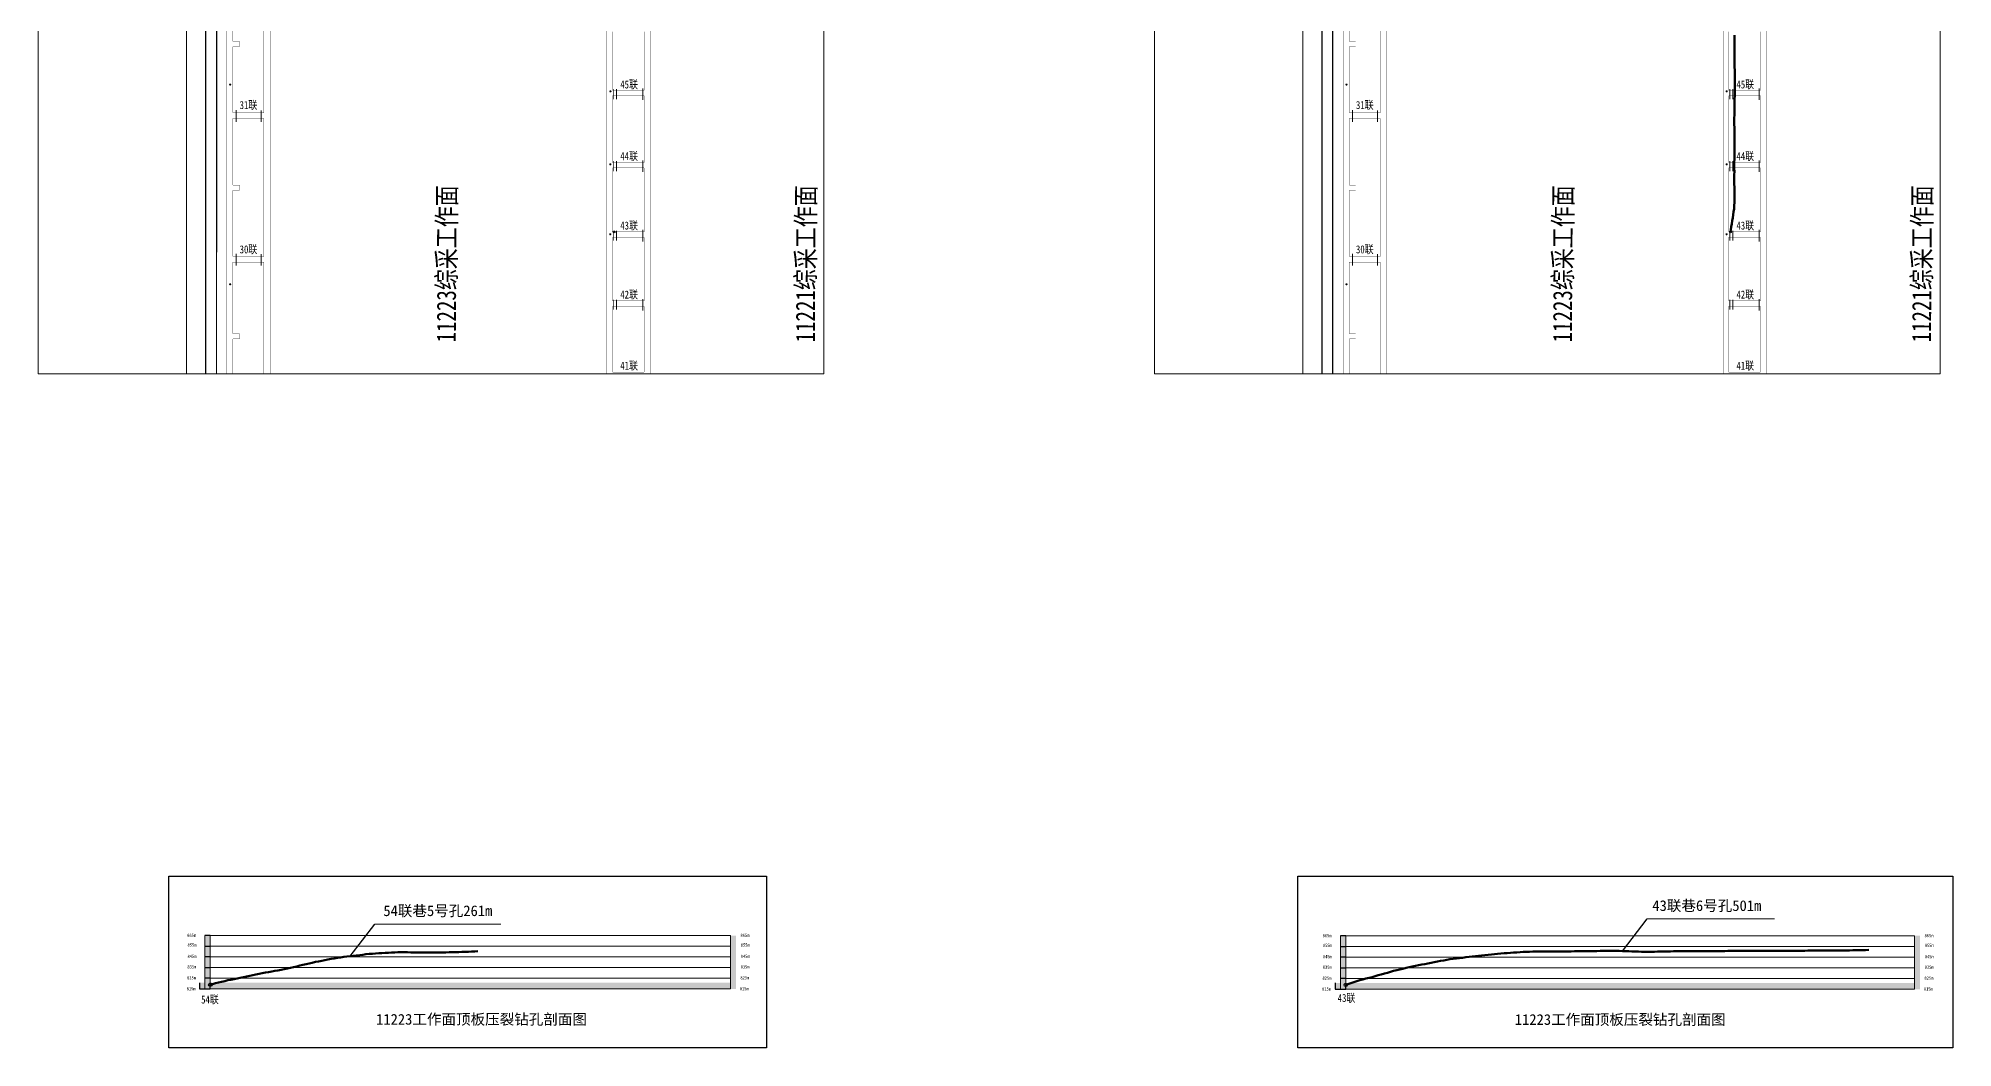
# Model space of a CAD drawing. Header units: millimetres. Extents: x 380 to 6899, y 282 to 2500.
# Drawn here: x 5105 to 6899, y 282 to 1228 of the extents above; entities that cross this region are included whole.
import ezdxf

# ---------------------------------------------------------------- set-up
doc = ezdxf.new("R2010")
doc.units = ezdxf.units.MM
doc.linetypes.add('0a10块段线', pattern=[5, 4, -1])
doc.linetypes.add('ACAD_ISO08W100', pattern=[36, 24, -3, 6, -3])
doc.layers.add('临时导线点', color=1, linetype='Continuous', lineweight=13, true_color=0xff0000)
for name, color, linetype, lineweight in [('坐标网', 7, 'Continuous', 0), ('已掘煤巷', 7, 'Continuous', 0), ('巷道', 7, 'Continuous', 0), ('巷道名称', 7, 'Continuous', 0), ('巷道布置', 7, 'Continuous', 0), ('指北针', 7, 'Continuous', 0), ('采区导线点', 7, 'Continuous', 0)]:
    doc.layers.add(name, color=color, linetype=linetype, lineweight=lineweight)
doc.layers.add('底图', color=7, linetype='Continuous')
doc.styles.add('hyh', font='simhei.ttf', dxfattribs={"width": 0.85})
doc.styles.get("Standard").update_dxf_attribs({"font": ''})
doc.styles.add('仿宋', font='simhei.ttf', dxfattribs={"width": 0.8})
doc.styles.add('宋体', font='SimSun.ttf')
doc.styles.get('Standard').set_extended_font_data('SimSun')
doc.linetypes.add('10421', pattern='A,2,[150,ltypeshp.shx,S=1,R=0,X=0,Y=1],1e-11', length=2)
doc.linetypes.add('FENCELINE1', pattern='A,0.25,-0.1,[133,ltypeshp.shx,S=0.1,R=0,X=-0.1,Y=0],-0.1,1', length=1.45)

# ---------------------------------------------------------------- blocks, each defined once
blk = doc.blocks.new('A$C5287532C')
at = {"color": 1, "ltscale": 5, "const_width": 0.871}
for points in [[(0, 3.1), (9.5, 3.1)], [(0, 0.4), (9.5, 0.4)]]:
    blk.add_lwpolyline(points, dxfattribs=at)

msp = doc.modelspace()

# ---------------------------------------------------------------- hatches: boundary and pattern name
at = {"layer": '指北针', "lineweight": 30, "true_color": 0xc7c8ca}
h = msp.add_hatch(color=9, dxfattribs=at)
h.dxf.hatch_style = 1
h.paths.add_polyline_path([(5265.9, 386.9), (5260.9, 386.9), (5260.9, 376.9), (5265.9, 376.9)])
h.paths.add_polyline_path([(5265.9, 366.9), (5260.9, 366.9), (5260.9, 356.9), (5265.9, 356.9)])
h.paths.add_polyline_path([(5265.9, 344.4), (5265.9, 346.9), (5260.9, 346.9), (5260.9, 336.9), (5265.9, 336.9), (5265.9, 341.2, -0.414214), (5264.3, 342.8, -0.414214)])
h.paths.add_polyline_path([(5265.9, 344.4, 0.414214), (5264.3, 342.8, 0.414214), (5265.9, 341.2)], flags=17)
at = {"layer": '指北针', "lineweight": 30}
h = msp.add_hatch(color=4, dxfattribs=at)
h.dxf.hatch_style = 1
h.paths.add_polyline_path([(5260.9, 346.9), (5260.9, 356.9), (5265.9, 356.9), (5265.9, 346.9)])
h.paths.add_polyline_path([(5260.9, 366.9), (5260.9, 376.9), (5265.9, 376.9), (5265.9, 366.9)])
at = {"layer": '指北针', "lineweight": 20, "true_color": 0xc7c8ca}
h = msp.add_hatch(color=9, dxfattribs=at)
h.dxf.hatch_style = 1
h.paths.add_polyline_path([(5758.6, 386.9), (5753.6, 386.9), (5753.6, 376.9), (5758.6, 376.9)])
h.paths.add_polyline_path([(5758.6, 366.9), (5753.6, 366.9), (5753.6, 356.9), (5758.6, 356.9)])
h.paths.add_polyline_path([(5758.6, 344.4), (5758.6, 346.9), (5753.6, 346.9), (5753.6, 336.9), (5758.6, 336.9), (5758.6, 341.2, -0.414214), (5757, 342.8, -0.414214)])
h.paths.add_polyline_path([(5758.6, 344.4, 0.414214), (5757, 342.8, 0.414214), (5758.6, 341.2)], flags=17)
at = {"layer": '指北针', "lineweight": 20}
h = msp.add_hatch(color=4, dxfattribs=at)
h.dxf.hatch_style = 1
h.paths.add_polyline_path([(5758.6, 356.9), (5753.6, 356.9), (5753.6, 346.9), (5758.6, 346.9)])
h.paths.add_polyline_path([(5758.6, 376.9), (5753.6, 376.9), (5753.6, 366.9), (5758.6, 366.9)])
at = {"layer": '指北针', "lineweight": 30, "true_color": 0xc7c8ca}
h = msp.add_hatch(color=9, dxfattribs=at)
h.dxf.hatch_style = 1
h.paths.add_polyline_path([(6330.3, 386.7), (6325.3, 386.7), (6325.3, 376.7), (6330.3, 376.7)])
h.paths.add_polyline_path([(6330.3, 366.7), (6325.3, 366.7), (6325.3, 356.7), (6330.3, 356.7)])
h.paths.add_polyline_path([(6330.3, 344.2), (6330.3, 346.7), (6325.3, 346.7), (6325.3, 336.7), (6330.3, 336.7), (6330.3, 341, -0.414214), (6328.7, 342.6, -0.414214)])
h.paths.add_polyline_path([(6330.3, 344.2, 0.414214), (6328.7, 342.6, 0.414214), (6330.3, 341)], flags=17)
at = {"layer": '指北针', "lineweight": 20, "true_color": 0xc7c8ca}
h = msp.add_hatch(color=9, dxfattribs=at)
h.dxf.hatch_style = 1
h.paths.add_polyline_path([(6868.6, 386.7), (6863.6, 386.7), (6863.6, 376.7), (6868.6, 376.7)])
h.paths.add_polyline_path([(6868.6, 366.7), (6863.6, 366.7), (6863.6, 356.7), (6868.6, 356.7)])
h.paths.add_polyline_path([(6868.6, 344.2), (6868.6, 346.7), (6863.6, 346.7), (6863.6, 336.7), (6868.6, 336.7), (6868.6, 341, -0.414214), (6867, 342.6, -0.414214)])
h.paths.add_polyline_path([(6868.6, 344.2, 0.414214), (6867, 342.6, 0.414214), (6868.6, 341)], flags=17)
at = {"layer": '指北针', "lineweight": 30}
h = msp.add_hatch(color=4, dxfattribs=at)
h.dxf.hatch_style = 1
h.paths.add_polyline_path([(6325.3, 346.7), (6325.3, 356.7), (6330.3, 356.7), (6330.3, 346.7)])
h.paths.add_polyline_path([(6325.3, 366.7), (6325.3, 376.7), (6330.3, 376.7), (6330.3, 366.7)])
at = {"layer": '指北针', "lineweight": 20}
h = msp.add_hatch(color=4, dxfattribs=at)
h.dxf.hatch_style = 1
h.paths.add_polyline_path([(6868.6, 356.7), (6863.6, 356.7), (6863.6, 346.7), (6868.6, 346.7)])
h.paths.add_polyline_path([(6868.6, 376.7), (6863.6, 376.7), (6863.6, 366.7), (6868.6, 366.7)])
at = {"layer": '指北针', "lineweight": 30}
h = msp.add_hatch(color=7, dxfattribs=at)
h.dxf.hatch_style = 1
h.paths.add_polyline_path([(5255.9, 342.8), (5255.9, 336.9), (5753.6, 336.9), (5753.6, 342.8)])
h = msp.add_hatch(color=7, dxfattribs=at)
h.dxf.hatch_style = 1
h.paths.add_polyline_path([(6320.3, 336.7), (6863.6, 336.7), (6863.6, 342.6), (6320.3, 342.6)])

# ---------------------------------------------------------------- linework, layer by layer
for p, q in [((5397, 367.6, 5030.9), (5420.2, 397.7, 5030.9)), ((6589.6, 372.4, 1677), (6612.9, 402.5, 1677))]:
    msp.add_line(p, q)
at = {"color": 1, "lineweight": 50}
for points, elevation in [([(6690.9, 1046.2), (6691.2, 1048), (6691.7, 1050.8), (6692.2, 1053.7), (6692.7, 1056.5), (6693.1, 1059.3), (6693.5, 1062.2), (6693.9, 1065.1), (6694.3, 1067.9), (6694.5, 1070.8), (6694.7, 1073.7), (6694.7, 1076.6), (6694.8, 1079.5), (6694.7, 1082.4), (6694.7, 1085.3), (6694.6, 1088.2), (6694.5, 1091), (6694.5, 1093.9), (6694.5, 1096.9), (6694.5, 1099.8), (6694.6, 1102.7), (6694.5, 1105.6), (6694.5, 1108.5), (6694.5, 1111.5), (6694.6, 1114.4), (6694.6, 1117.4), (6694.6, 1120.3), (6694.7, 1123.3), (6694.7, 1126.2), (6694.6, 1129.1), (6694.6, 1132.1), (6694.6, 1135), (6694.6, 1138), (6694.6, 1140.9), (6694.6, 1143.9), (6694.5, 1146.9), (6694.5, 1149.9), (6694.5, 1152.8), (6694.6, 1155.8), (6694.6, 1158.8), (6694.7, 1161.8), (6694.7, 1164.7), (6694.8, 1167.7), (6694.8, 1170.7), (6694.9, 1173.7), (6694.9, 1176.7), (6694.9, 1179.7), (6694.9, 1182.6), (6695, 1185.6), (6694.9, 1188.6), (6694.9, 1191.6), (6694.9, 1194.6), (6694.9, 1197.6), (6694.8, 1200.6), (6694.8, 1203.6), (6694.8, 1206.5), (6694.8, 1209.5), (6694.8, 1212.5), (6694.8, 1215.5), (6694.8, 1218.5), (6694.8, 1221.5), (6694.8, 1224.5), (6694.7, 1227.5), (6694.6, 1230.5)], 6707.8), ([(6330.3, 340.7), (6332.2, 341.4), (6335, 342.3), (6337.8, 343.2), (6340.6, 344.1), (6343.5, 345), (6346.3, 345.8), (6349.2, 346.6), (6352.1, 347.4), (6355, 348.1), (6357.9, 348.9), (6360.7, 349.7), (6363.6, 350.5), (6366.5, 351.3), (6369.4, 352.1), (6372.3, 352.9), (6375.2, 353.8), (6378.1, 354.5), (6381, 355.3), (6383.9, 355.9), (6386.8, 356.6), (6389.8, 357.3), (6392.7, 357.9), (6395.6, 358.6), (6398.6, 359.2), (6401.5, 359.7), (6404.4, 360.3), (6407.4, 360.9), (6410.3, 361.5), (6413.3, 362), (6416.2, 362.6), (6419.2, 363.2), (6422.1, 363.7), (6425.1, 364.2), (6428, 364.7), (6431, 365.1), (6434, 365.5), (6437, 365.9), (6439.9, 366.2), (6442.9, 366.6), (6445.9, 367), (6448.9, 367.3), (6451.9, 367.6), (6454.8, 368), (6457.8, 368.4), (6460.8, 368.6), (6463.8, 368.9), (6466.8, 369.2), (6469.7, 369.5), (6472.7, 369.8), (6475.7, 370.1), (6478.7, 370.4), (6481.7, 370.6), (6484.7, 370.8), (6487.7, 371), (6490.7, 371.2), (6493.7, 371.4), (6496.7, 371.6), (6499.7, 371.7), (6502.7, 371.8), (6505.7, 371.9), (6508.7, 371.9), (6511.7, 371.9), (6514.7, 371.9), (6517.7, 371.9), (6520.7, 371.9), (6523.7, 372), (6526.7, 372), (6529.7, 372), (6532.7, 372), (6535.7, 372), (6538.7, 372), (6541.7, 372.1), (6544.7, 372.2), (6547.7, 372.2), (6550.7, 372.3), (6553.7, 372.3), (6556.7, 372.3), (6559.7, 372.3), (6562.7, 372.3), (6565.7, 372.4), (6568.7, 372.5), (6571.7, 372.5), (6574.7, 372.5), (6577.7, 372.6), (6580.7, 372.6), (6583.7, 372.6), (6586.6, 372.5), (6589.6, 372.4), (6592.6, 372.3), (6595.6, 372.2), (6598.6, 372.1), (6601.6, 372), (6604.6, 371.9), (6607.6, 371.8), (6610.6, 371.8), (6613.6, 371.8), (6616.6, 371.8), (6619.6, 371.8), (6622.6, 371.9), (6625.6, 371.9), (6628.6, 372), (6631.6, 372.1), (6634.6, 372.1), (6637.6, 372.2), (6640.6, 372.2), (6643.6, 372.3), (6646.6, 372.3), (6649.6, 372.3), (6652.6, 372.3), (6655.6, 372.3), (6658.6, 372.3), (6661.6, 372.2), (6664.6, 372.2), (6667.6, 372.2), (6670.6, 372.2), (6673.6, 372.2), (6676.6, 372.2), (6679.6, 372.2), (6682.6, 372.3), (6685.6, 372.4), (6688.6, 372.5), (6691.6, 372.5), (6694.6, 372.6), (6697.6, 372.7), (6700.6, 372.7), (6703.6, 372.7), (6706.6, 372.7), (6709.6, 372.6), (6712.6, 372.6), (6715.6, 372.6), (6718.6, 372.5), (6721.6, 372.5), (6724.6, 372.5), (6727.6, 372.5), (6730.6, 372.5), (6733.6, 372.6), (6736.6, 372.6), (6739.6, 372.6), (6742.6, 372.6), (6745.6, 372.7), (6748.6, 372.7), (6751.6, 372.7), (6754.6, 372.7), (6757.6, 372.7), (6760.6, 372.7), (6763.6, 372.8), (6766.6, 372.9), (6769.6, 372.9), (6772.6, 373), (6775.6, 373.1), (6778.6, 373.1), (6781.6, 373.1), (6784.6, 373.1), (6787.6, 373.1), (6790.6, 373), (6793.6, 373), (6796.6, 373), (6799.6, 373), (6802.6, 373.1), (6805.6, 373.2), (6808.6, 373.3), (6811.6, 373.4), (6814.6, 373.4), (6817.6, 373.4), (6820.6, 373.5)], 1677)]:
    msp.add_lwpolyline(points, dxfattribs=dict(at, elevation=elevation))
for points in [[(5227.1, 442.7), (5787.2, 442.7), (5787.2, 281.9), (5227.1, 281.9)], [(6285.5, 442.7), (6899.3, 442.7), (6899.3, 281.9), (6285.5, 281.9)]]:
    msp.add_lwpolyline(points, close=True)
at = {"layer": '坐标网', "linetype": 'Continuous', "ltscale": 10}
for p, q in [((5243.7, 2498.3, 5030.9), (5243.7, 913.3, 5030.9)), ((6290.2, 2498.3, 5030.9), (6290.2, 913.3, 5030.9))]:
    msp.add_line(p, q, dxfattribs=at)
at = {"layer": '已掘煤巷', "ltscale": 5, "const_width": 0.3, "elevation": 5030.9}
for points in [[(5281.3, 913.3), (5281.3, 2498.3)], [(5322.2, 913.3), (5322.2, 2498.3)], [(6327.8, 913.3), (6327.8, 2498.3)], [(6368.7, 913.3), (6368.7, 2498.3)], [(5287.1, 1224.6), (5287.1, 1283.5)], [(5316.2, 1157.8), (5316.2, 1283.5)], [(6333.6, 1224.6), (6333.6, 1283.5)], [(6362.7, 1157.8), (6362.7, 1283.5)], [(5287.1, 1224.6), (5293.1, 1224.6)], [(5293.1, 1224.6), (5293.1, 1219.6)], [(5643, 1225.7), (5643, 1233.7)], [(5643, 1178.7), (5643, 1225.7)], [(5672.6, 1225.7), (5672.6, 1233.7)], [(5672.6, 1178.7), (5672.6, 1225.7)], [(6333.6, 1224.6), (6339.6, 1224.6)], [(6339.6, 1224.6), (6339.6, 1219.6)], [(6689.4, 1225.7), (6689.4, 1233.7)], [(6689.4, 1178.7), (6689.4, 1225.7)], [(6719, 1225.7), (6719, 1233.7)], [(6719, 1178.7), (6719, 1225.7)], [(5287.1, 1157.8), (5287.1, 1219.6)], [(5287.1, 1219.6), (5293.1, 1219.6)], [(6333.6, 1157.8), (6333.6, 1219.6)], [(6333.6, 1219.6), (6339.6, 1219.6)], [(5316.2, 1157.8), (5287.1, 1157.8)], [(5287.1, 1090), (5287.1, 1152.5)], [(5316.2, 1152.5), (5287.1, 1152.5)], [(5316.2, 1023.2), (5316.2, 1152.5)], [(6362.7, 1157.8), (6333.6, 1157.8)], [(6333.6, 1090), (6333.6, 1152.5)], [(6362.7, 1152.5), (6333.6, 1152.5)], [(6362.7, 1023.2), (6362.7, 1152.5)], [(5672.6, 1046.2), (5672.6, 1106.2)], [(6719, 1046.2), (6719, 1106.2)], [(5287.1, 1090), (5293.1, 1090)], [(5287.1, 1023.2), (5287.1, 1085)], [(5287.1, 1085), (5293.1, 1085)], [(5293.1, 1090), (5293.1, 1085)], [(6333.6, 1090), (6339.6, 1090)], [(6333.6, 1023.2), (6333.6, 1085)], [(6333.6, 1085), (6339.6, 1085)], [(6339.6, 1090), (6339.6, 1085)], [(5643, 981.5), (5643, 1041.2)], [(5672.6, 981.5), (5672.6, 1041.2)], [(6689.4, 981.5), (6689.4, 1041.2)], [(6719, 981.5), (6719, 1041.2)], [(5316.2, 1023.2), (5287.1, 1023.2)], [(6362.7, 1023.2), (6333.6, 1023.2)], [(5287.1, 951), (5287.1, 1017.9)], [(5316.2, 1017.9), (5287.1, 1017.9)], [(5316.2, 913.3), (5316.2, 1017.9)], [(6333.6, 951), (6333.6, 1017.9)], [(6362.7, 1017.9), (6333.6, 1017.9)], [(6362.7, 913.3), (6362.7, 1017.9)], [(5287.1, 951), (5293.1, 951)], [(5287.1, 913.3), (5287.1, 946)], [(5287.1, 946), (5293.1, 946)], [(5293.1, 951), (5293.1, 946)], [(6333.6, 951), (6339.6, 951)], [(6333.6, 913.3), (6333.6, 946)], [(6333.6, 946), (6339.6, 946)], [(6339.6, 951), (6339.6, 946)]]:
    msp.add_lwpolyline(points, dxfattribs=at)
at = {"layer": '巷道'}
for p, q in [((5538.2, 397.7, 5030.9), (5420.2, 397.7, 5030.9)), ((6732.1, 402.5, 1677), (6612.9, 402.5, 1677))]:
    msp.add_line(p, q, dxfattribs=at)
at = {"layer": '巷道', "lineweight": 30}
for p, q in [((5265.9, 386.9, 5030.9), (5260.9, 386.9, 5030.9)), ((5260.9, 376.9, 5030.9), (5265.9, 376.9, 5030.9)), ((6330.3, 386.7, 1677), (6325.3, 386.7, 1677)), ((5265.9, 366.9, 5030.9), (5260.9, 366.9, 5030.9)), ((6325.3, 376.7, 1677), (6330.3, 376.7, 1677)), ((6330.3, 366.7, 1677), (6325.3, 366.7, 1677)), ((5255.9, 342.8, 5030.9), (5255.9, 336.9, 5030.9)), ((5260.9, 356.9, 5030.9), (5265.9, 356.9, 5030.9)), ((5265.9, 346.9, 5030.9), (5260.9, 346.9, 5030.9)), ((6320.3, 342.6, 1677), (6320.3, 336.7, 1677)), ((6325.3, 356.7, 1677), (6330.3, 356.7, 1677)), ((6330.3, 346.7, 1677), (6325.3, 346.7, 1677)), ((5255.9, 336.9, 5030.9), (5265.9, 336.9, 5030.9)), ((5265.9, 336.9, 5030.9), (5265.9, 340.9, 5030.9)), ((6320.3, 336.7, 1677), (6330.3, 336.7, 1677)), ((6330.3, 336.7, 1677), (6330.3, 340.7, 1677))]:
    msp.add_line(p, q, dxfattribs=at)
at = {"layer": '巷道', "lineweight": 20}
for p, q in [((5260.9, 386.9, 5030.9), (5260.9, 336.9, 5030.9)), ((5265.9, 386.9, 5030.9), (5265.9, 336.9, 5030.9)), ((6325.3, 386.7, 1677), (6325.3, 336.7, 1677)), ((6330.3, 386.7, 1677), (6330.3, 336.7, 1677))]:
    msp.add_line(p, q, dxfattribs=at)
at = {"layer": '巷道', "linetype": '10421', "lineweight": 20}
for p, q in [((5265.9, 386.9, 5030.9), (5753.6, 386.9, 5030.9)), ((5265.9, 376.9, 5030.9), (5753.6, 376.9, 5030.9)), ((5753.6, 386.9, 5030.9), (5753.6, 336.9, 5030.9)), ((6330.3, 386.7, 1677), (6863.6, 386.7, 1677)), ((6863.6, 386.7, 1677), (6863.6, 336.7, 1677)), ((5265.9, 366.9, 5030.9), (5753.6, 366.9, 5030.9)), ((6330.3, 376.7, 1677), (6863.6, 376.7, 1677)), ((6330.3, 366.7, 1677), (6863.6, 366.7, 1677)), ((5265.9, 356.9, 5030.9), (5753.6, 356.9, 5030.9)), ((5265.9, 346.9, 6707.8), (5753.6, 346.9, 6185.7)), ((6330.3, 356.7, 1677), (6863.6, 356.7, 1677)), ((6330.3, 346.7, 3353.9), (6863.6, 346.7, 2782.9)), ((5255.9, 336.9, 5030.9), (5753.6, 336.9, 5030.9)), ((6320.3, 336.7, 1677), (6863.6, 336.7, 1677))]:
    msp.add_line(p, q, dxfattribs=at)
at = {"layer": '巷道', "color": 1, "elevation": 5030.9}
for points in [[(5104.6, 2498.3), (5841, 2498.3), (5841, 913.3), (5104.6, 913.3)], [(6151.1, 2498.3), (6887.5, 2498.3), (6887.5, 913.3), (6151.1, 913.3)]]:
    msp.add_lwpolyline(points, close=True, dxfattribs=at)
at = {"layer": '巷道', "ltscale": 5, "const_width": 0.3, "elevation": 5030.9}
for points in [[(5637.7, 913.3), (5637.7, 1917.8)], [(5678.1, 913.3), (5678.1, 1917.8)], [(6684.1, 913.3), (6684.1, 1917.8)], [(6724.5, 913.3), (6724.5, 1917.8)], [(5643, 1178.7), (5672.6, 1178.7)], [(5643, 1111.2), (5643, 1173.7)], [(5643, 1173.7), (5672.6, 1173.7)], [(5672.6, 1111.2), (5672.6, 1173.7)], [(6689.4, 1178.7), (6719, 1178.7)], [(6689.4, 1111.2), (6689.4, 1173.7)], [(6689.4, 1173.7), (6719, 1173.7)], [(6719, 1111.2), (6719, 1173.7)], [(5643, 1111.2), (5672.6, 1111.2)], [(5643, 1046.2), (5643, 1106.2)], [(5643, 1106.2), (5672.6, 1106.2)], [(6689.4, 1111.2), (6719, 1111.2)], [(6689.4, 1046.2), (6689.4, 1106.2)], [(6689.4, 1106.2), (6719, 1106.2)], [(5643, 1046.2), (5672.6, 1046.2)], [(5643, 1041.2), (5672.6, 1041.2)], [(6689.4, 1046.2), (6719, 1046.2)], [(6689.4, 1041.2), (6719, 1041.2)], [(5643, 981.5), (5672.6, 981.5)], [(5643, 914.9), (5643, 976.5)], [(5643, 976.5), (5672.6, 976.5)], [(5672.6, 914.9), (5672.6, 976.5)], [(6689.4, 981.5), (6719, 981.5)], [(6689.4, 914.9), (6689.4, 976.5)], [(6689.4, 976.5), (6719, 976.5)], [(6719, 914.9), (6719, 976.5)], [(5643, 914.9), (5672.6, 914.9)], [(6689.4, 914.9), (6719, 914.9)]]:
    msp.add_lwpolyline(points, dxfattribs=at)
at = {"layer": '巷道', "color": 0, "const_width": 1, "elevation": 5030.9}
for points in [[(5640.3, 1109.5, 1), (5641.3, 1109.5, 1)], [(6686.8, 1109.5, 1), (6687.8, 1109.5, 1)]]:
    msp.add_lwpolyline(points, format="xyb", close=True, dxfattribs=at)
at = {"layer": '巷道', "color": 150, "linetype": '0a10块段线', "ltscale": 3, "const_width": 0.125, "elevation": 5030.9}
for points in [[(5672.6, 943), (5672.6, 939.1)], [(6719, 943), (6719, 939.1)]]:
    msp.add_lwpolyline(points, dxfattribs=at)
at = {"layer": '巷道', "color": 1, "lineweight": 50, "elevation": 5030.9}
msp.add_lwpolyline([(5265.9, 340.9), (5267.8, 341.5), (5270.7, 342.3), (5273.6, 343), (5276.5, 343.7), (5279.4, 344.3), (5282.3, 345), (5285.2, 345.6), (5288.2, 346.1), (5291.1, 346.7), (5294, 347.2), (5297, 347.9), (5299.9, 348.5), (5302.8, 349.2), (5305.7, 349.8), (5308.7, 350.5), (5311.6, 351.1), (5314.5, 351.7), (5317.5, 352.3), (5320.4, 352.8), (5323.4, 353.3), (5326.4, 353.8), (5329.3, 354.3), (5332.3, 354.8), (5335.2, 355.4), (5338.2, 356), (5341.1, 356.6), (5344, 357.3), (5346.9, 358), (5349.8, 358.8), (5352.7, 359.5), (5355.7, 360.2), (5358.6, 360.8), (5361.5, 361.5), (5364.4, 362.2), (5367.4, 362.8), (5370.3, 363.4), (5373.3, 364), (5376.2, 364.5), (5379.2, 365), (5382.1, 365.5), (5385.1, 366), (5388, 366.4), (5391, 366.9), (5394, 367.3), (5397, 367.6), (5399.9, 368), (5402.9, 368.4), (5405.9, 368.7), (5408.9, 369), (5411.8, 369.4), (5414.8, 369.7), (5417.8, 369.9), (5420.8, 370.2), (5423.8, 370.4), (5426.8, 370.6), (5429.8, 370.8), (5432.8, 370.9), (5435.8, 371.1), (5438.8, 371.2), (5441.8, 371.3), (5444.8, 371.3), (5447.8, 371.3), (5450.8, 371.3), (5453.8, 371.2), (5456.8, 371.2), (5459.8, 371.2), (5462.8, 371.2), (5465.8, 371.2), (5468.8, 371.2), (5471.8, 371.2), (5474.8, 371.2), (5477.8, 371.2), (5480.8, 371.2), (5483.8, 371.2), (5486.8, 371.2), (5489.8, 371.3), (5492.8, 371.3), (5495.8, 371.4), (5498.8, 371.5), (5501.8, 371.6), (5504.8, 371.7), (5507.8, 371.8), (5510.8, 372), (5513.8, 372.1), (5516.7, 372.2)], dxfattribs=at)
at = {"layer": '巷道', "color": 1, "lineweight": -3}
for centre in [(5644.5, 1046.2, 6707.8), (6690.9, 1046.2, 6707.8)]:
    msp.add_circle(centre, 0.805, dxfattribs=at)
at = {"layer": '巷道', "color": 1, "lineweight": 30}
for centre in [(5265.9, 340.9, 5030.9), (6330.3, 340.7, 1677)]:
    msp.add_circle(centre, 1.61, dxfattribs=at)
at = {"layer": '巷道布置', "color": 1, "linetype": 'FENCELINE1', "lineweight": -3, "ltscale": 15, "elevation": 5030.9}
for points in [[(5261.5, 2498.3), (5261.5, 913.3)], [(6308, 2498.3), (6308, 913.3)]]:
    msp.add_lwpolyline(points, dxfattribs=at)
at = {"layer": '巷道布置', "color": 1, "linetype": 'ACAD_ISO08W100', "lineweight": 120, "ltscale": 1.2, "const_width": 1.2, "elevation": 5030.9}
for points in [[(5271.7, 913.3), (5271.8, 2498.3)], [(6318.1, 913.3), (6318.2, 2498.3)]]:
    msp.add_lwpolyline(points, dxfattribs=at)
at = {"layer": '底图', "color": 3, "ltscale": 5, "const_width": 0.871, "elevation": 5030.9}
for points in [[(5671.3, 1180.7), (5671.3, 1169.7)], [(6717.8, 1180.7), (6717.8, 1169.7)], [(5290.2, 1160.3), (5290.2, 1149.3)], [(5313.5, 1160.1), (5313.5, 1149.1)], [(6336.7, 1160.3), (6336.7, 1149.3)], [(6360, 1160.1), (6360, 1149.1)], [(5671.3, 1113.2), (5671.3, 1102.2)], [(6717.8, 1113.2), (6717.8, 1102.2)], [(5671.3, 1048.2), (5671.3, 1037.2)], [(6717.8, 1048.2), (6717.8, 1037.2)], [(5290.2, 1025.7), (5290.2, 1014.7)], [(5313.5, 1025.5), (5313.5, 1014.5)], [(6336.7, 1025.7), (6336.7, 1014.7)], [(6360, 1025.5), (6360, 1014.5)], [(5671.3, 983.4), (5671.3, 972.4)], [(6717.8, 983.4), (6717.8, 972.4)]]:
    msp.add_lwpolyline(points, dxfattribs=at)
at = {"layer": '采区导线点', "color": 0, "const_width": 1, "elevation": 5030.9}
for points in [[(5284, 1184.2, 1), (5285, 1184.2, 1)], [(6330.5, 1184.2, 1), (6331.5, 1184.2, 1)], [(5640.5, 1177.9, 1), (5641.5, 1177.9, 1)], [(6686.9, 1177.9, 1), (6687.9, 1177.9, 1)], [(5640.3, 1044, 1), (5641.3, 1044, 1)], [(6686.8, 1044, 1), (6687.8, 1044, 1)], [(5284, 997.1, 1), (5285, 997.1, 1)], [(6330.5, 997.1, 1), (6331.5, 997.1, 1)]]:
    msp.add_lwpolyline(points, format="xyb", close=True, dxfattribs=at)

# ---------------------------------------------------------------- block references
at = {"layer": '底图', "color": 7, "lineweight": 25, "rotation": 90}
for p in [(5647.1, 1170.5, 5030.9), (6693.5, 1170.5, 5030.9), (5647.1, 1103, 5030.9), (6693.5, 1103, 5030.9), (5647.1, 1038, 5030.9), (6693.5, 1038, 5030.9), (5647.1, 973.3, 5030.9), (6693.5, 973.3, 5030.9)]:
    msp.add_blockref('A$C5287532C', p, dxfattribs=at)

# ---------------------------------------------------------------- texts
at = {"layer": '临时导线点', "color": 0, "style": '宋体', "width": 0.8}
for s, p in [('31联', (5293.4, 1161.3, 5030.9)), ('31联', (6339.9, 1161.3, 5030.9)), ('30联', (5293.4, 1026.1, 5030.9)), ('30联', (6339.9, 1026.1, 5030.9))]:
    msp.add_text(s, height=7.5, rotation=0.2036, dxfattribs=at).set_placement(p)
at = {"layer": '巷道', "style": '宋体', "width": 0.8}
for s, p in [('45联', (5650.2, 1180.6, 5030.9)), ('45联', (6696.6, 1180.6, 5030.9)), ('44联', (5650.2, 1113.4, 5030.9)), ('44联', (6696.6, 1113.4, 5030.9)), ('43联', (5650.2, 1048.4, 5030.9)), ('43联', (6696.6, 1048.4, 5030.9)), ('42联', (5650.2, 983.7, 5030.9)), ('42联', (6696.6, 983.7, 5030.9)), ('41联', (5650.2, 917.1, 5030.9)), ('41联', (6696.6, 917.1, 5030.9)), ('54联', (5257.3, 323.3, 4192.4)), ('43联', (6322.8, 324.7, 3353.9))]:
    msp.add_text(s, height=7.5, rotation=0.2036, dxfattribs=at).set_placement(p)
at = {"layer": '巷道', "lineweight": 50, "char_height": 10, "attachment_point": 1}
for s, width, insert in [('54联巷5号孔261m', 175.548, (5428.1, 415.2, 5030.9)), ('43联巷6号孔501m', 178.322, (6617.7, 420, 1677))]:
    msp.add_mtext_dynamic_manual_height_columns(s, width=width, gutter_width=1, heights=[-10.5], dxfattribs=dict(at, insert=insert))
at = {"layer": '巷道', "lineweight": 30, "char_height": 3, "attachment_point": 1, "style": 'hyh'}
for s, insert in [('865m', (5244.2, 388.7, 5030.9)), ('855m', (5244.5, 379.6, 5030.9)), ('865m', (5762.9, 388.7, 5030.9)), ('855m', (5763.2, 379.6, 5030.9)), ('865m', (6308.6, 388.4, 1677)), ('855m', (6308.9, 379.3, 1677)), ('865m', (6872.9, 388.4, 1677)), ('855m', (6873.2, 379.3, 1677)), ('835m', (5244.4, 359.1, 5030.9)), ('845m', (5244.5, 369, 5030.9)), ('835m', (5763, 359.1, 5030.9)), ('845m', (5763.2, 369, 5030.9)), ('845m', (6308.9, 368.7, 1677)), ('845m', (6873.2, 368.7, 1677)), ('825m', (5244.1, 348.9, 5030.9)), ('825m', (5762.8, 348.9, 5030.9)), ('825m', (6308.5, 348.6, 1677)), ('835m', (6308.8, 358.9, 1677)), ('825m', (6872.8, 348.6, 1677)), ('835m', (6873, 358.9, 1677)), ('815m', (5243.7, 338.7, 5030.9)), ('815m', (5762.3, 338.7, 5030.9)), ('815m', (6308.1, 338.4, 1677)), ('815m', (6872.3, 338.4, 1677))]:
    msp.add_mtext_dynamic_manual_height_columns(s, width=27.407, gutter_width=1, heights=[-3], dxfattribs=dict(at, insert=insert))
at = {"layer": '巷道', "char_height": 10, "width": 586.018, "attachment_point": 1}
for insert in [(5421.3, 313.5, 5030.9), (6488.8, 313.3, 1677)]:
    msp.add_mtext('{\\fSimSun|b0|i0|c134|p2;11223工作面顶板压裂钻孔剖面图}', dxfattribs=dict(at, insert=insert))
at = {"layer": '巷道名称', "style": '仿宋', "width": 0.8}
for s, p in [('11223综采工作面', (5496, 942.6, 4192.4)), ('11221综采工作面', (5832.6, 942.6, 4192.4)), ('11223综采工作面', (6542.4, 942.6, 4192.4)), ('11221综采工作面', (6879, 942.6, 4192.4))]:
    msp.add_text(s, height=18, rotation=89.775, dxfattribs=at).set_placement(p)

doc.saveas('drawing.dxf')
